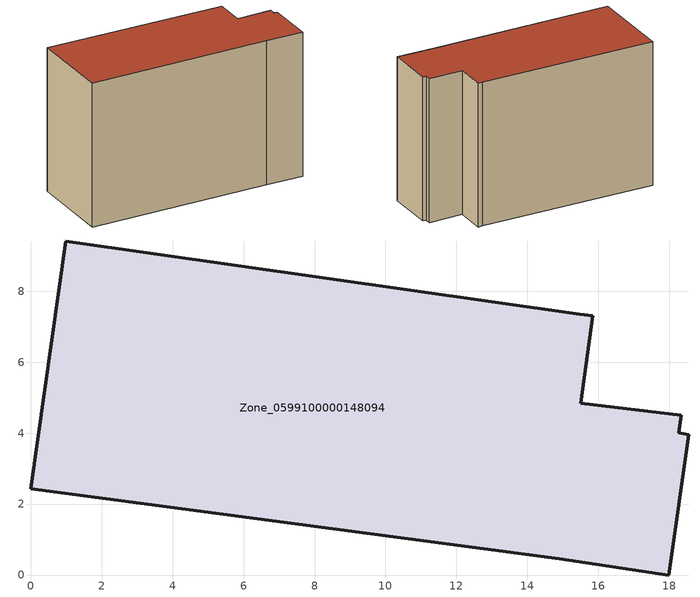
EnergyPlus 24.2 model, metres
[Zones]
Zone_0599100000148094
 floor ground (C_G): 15.51,4.84 18.34,4.5 18.27,4.02 18.55,3.95 17.99,0 14.9,0.46 0,2.43 0.99,9.42 15.48,7.35 15.85,7.31 z0
 wall outside (C_F): 15.48,7.35 0.99,9.42 0,2.43 14.9,0.46 17.99,0 18.55,3.95 18.27,4.02 18.34,4.5 15.51,4.84 15.85,7.31 15.48,7.35 z0:12.02
 roof outside (C_R): 18.34,4.5 15.51,4.84 15.85,7.31 15.48,7.35 0.99,9.42 0,2.43 14.9,0.46 17.99,0 18.55,3.95 18.27,4.02 z12.02
[BUILDING]
Pand.0599100000148094: North Axis=0; Terrain=City; Loads Convergence Tolerance Value=0.04; Temperature Convergence Tolerance Value=0.4; Solar Distribution=FullExterior; Maximum Number of Warmup Days=25; Minimum Number of Warmup Days=1
[Site:Location]
Rotterdam.The.Hague.AP_ZH_NLD Design_Conditions: Latitude=51.96; Longitude=4.45; Time Zone=1; Elevation=-4.5
[SITE:GROUNDTEMPERATURE:BUILDINGSURFACE]
18, 18, 18, 18, 18, 18, 18, 18, 18, 18, 18, 18
[MATERIAL] Thermal Absorptance=0.9; Solar Absorptance=0.7; Visible Absorptance=0.7
Name | Roughness | Thickness | Conductivity | Density | Specific Heat
G.TI.1946 | MediumSmooth | 0.15 | 1 | 540 | 1210
F.TI.1946 | Rough | 0.3 | 0.857143 | 1920 | 840
R.TI.1946 | MediumRough | 0.2 | 0.1 | 1500 | 1000
[CONSTRUCTION]
C_G: G.TI.1946
C_F: F.TI.1946
C_R: R.TI.1946
[ZONE]
Zone_0599100000148094: Type=1; Multiplier=1; Ceiling Height=Autocalculate; Volume=Autocalculate; Floor Area=autocalculate; Part of Total Floor Area=Yes
[ZONEINFILTRATION:DESIGNFLOWRATE]
Infil_Zone_0599100000148094: Zone or ZoneList or Space or SpaceList=Zone_0599100000148094; Schedule=AlwaysOn; Design Flow Rate Calculation Method=Flow/Area; Flow Rate per Floor Area=0.003; Constant Term Coefficient=1; Temperature Term Coefficient=0; Velocity Term Coefficient=0; Velocity Squared Term Coefficient=0
[HVACTEMPLATE:ZONE:IDEALLOADSAIRSYSTEM]
Zone_0599100000148094: Maximum Heating Supply Air Temperature=50; Minimum Cooling Supply Air Temperature=13; Maximum Heating Supply Air Humidity Ratio=0.0156; Minimum Cooling Supply Air Humidity Ratio=0.0077; Heating Limit=NoLimit; Cooling Limit=NoLimit; Dehumidification Control Type=ConstantSensibleHeatRatio; Cooling Sensible Heat Ratio=0.7; Dehumidification Setpoint=60; Humidification Control Type=None; Humidification Setpoint=30; Outdoor Air Method=None; Outdoor Air Flow Rate per Person=0.00944; Outdoor Air Flow Rate per Zone Floor Area=0; Outdoor Air Flow Rate per Zone=0; Demand Controlled Ventilation Type=None; Outdoor Air Economizer Type=NoEconomizer; Heat Recovery Type=None; Sensible Heat Recovery Effectiveness=0.7; Latent Heat Recovery Effectiveness=0.65
[ZONECONTROL:THERMOSTAT]
ThermostatControl_Zone_0599100000148094: Zone or ZoneList=Zone_0599100000148094; Control Type Schedule=DualSetpointControlType; Control 1=Thermostat_Zone_0599100000148094; Temperature Difference Between Cutout And Setpoint=0
[THERMOSTATSETPOINT:DUALSETPOINT]
Thermostat_Zone_0599100000148094: Heating Setpoint Temperature Schedule=HeatingSetpoint_Zone_0599100000148094; Cooling Setpoint Temperature Schedule=CoolingSetpoint_Zone_0599100000148094
[SCHEDULE:COMPACT]
HeatingSetpoint_Zone_0599100000148094: Through: 12/31, For: AllDays, Until: 24:00, 21
CoolingSetpoint_Zone_0599100000148094: Through: 12/31, For: AllDays, Until: 24:00, 24
DualSetpointControlType: Through: 12/31, For: AllDays, Until: 24:00, 4
AlwaysOn: Through: 12/31, For: AllDays, Until: 24:00, 1
